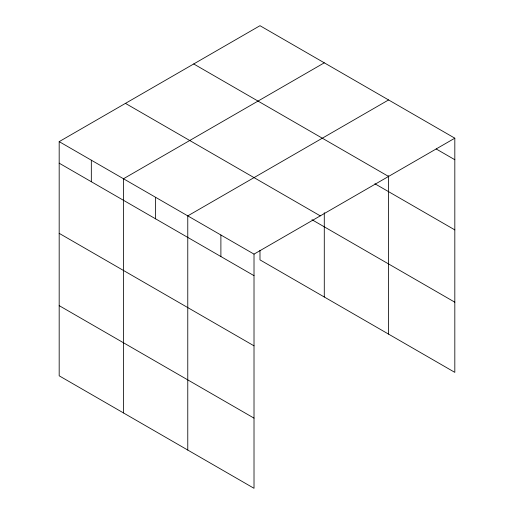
<?xml version="1.0" encoding="UTF-8"?>
<svg xmlns="http://www.w3.org/2000/svg" width="514" height="514" viewBox="0 0 514 514"><rect width="100%" height="100%" fill="white"/><g stroke="black" fill="none" stroke-linecap="round" stroke-linejoin="round"><path stroke-width="0.77" d="M59.181 141.633L254.012 254.122L254.012 488.3L59.181 375.811L59.181 141.633L259.988 25.7L454.819 138.189L454.819 372.367L259.988 259.878L259.988 250.305M324.283 62.824L123.476 178.756L123.476 412.935M388.578 99.941L187.771 215.88L187.771 450.052M254.012 254.122L454.819 138.189M436.193 148.97L454.819 159.725M193.72 63.961L388.558 176.443M374.899 183.755L454.819 229.893M125.442 103.378L320.28 215.867M311.972 219.716L454.819 302.193M59.181 163.176L254.012 275.658M59.181 233.343L254.012 345.832M59.181 305.644L254.012 418.126M388.578 175.704L388.578 334.119M324.283 212.68L324.283 296.996M220.892 235.001L220.892 256.537M155.62 197.318L155.62 218.855M91.325 160.195L91.325 181.731"/></g></svg>
